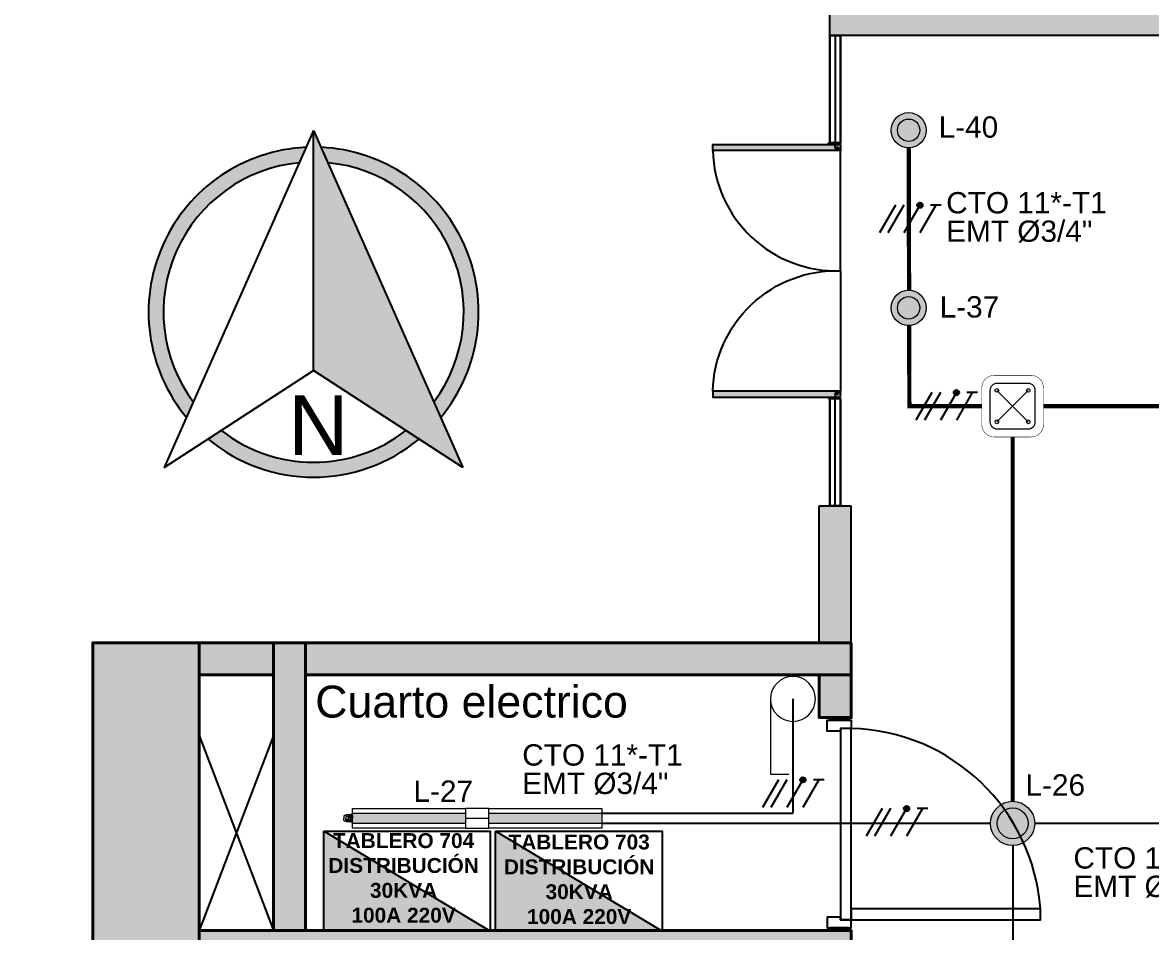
# Model space of a CAD drawing. Header units: metres. Extents: x -692 to 1029, y -233 to 3386.
# Drawn here: x 834.36 to 839.66, y 2482.26 to 2486.53 of the extents above; entities that cross this region are included whole.
import ezdxf
from ezdxf.lldxf.tags import DXFTag

# ---------------------------------------------------------------- set-up
doc = ezdxf.new("R2010")
doc.units = ezdxf.units.M
doc.linetypes.add('HIDDEN', pattern=[9.525, 6.35, -3.175])
doc.linetypes.add('LÍNEAS_OCULTASX2', pattern=[0.75, 0.5, -0.25])
for name, color, linetype in [('-ALAMBRADO', 7, 'Continuous'), ('A-columnas', 6, 'Continuous'), ('AMOBLAMIENTO', 252, 'Continuous'), ('BYPASS', 7, 'Continuous'), ('CAJA DE PASO', 86, 'Continuous'), ('F-2', 253, 'Continuous'), ('LUMINARIA LED CIRCULAR', 7, 'Continuous'), ('NORTE', 7, 'Continuous'), ('TB', 7, 'Continuous')]:
    doc.layers.add(name, color=color, linetype=linetype)
for name, color, linetype, lineweight in [('-CN-GYD-LUMINARIA LED HERMETICA', 1, 'Continuous', 5), ('-CN-GYD-TUBERÍA ILUMINACION', 5, 'Continuous', 18), ('-CN-GYD-TUBERÍA TOMACORRIENTE PVC', 86, 'Continuous', 18), ('-CN-INTERRUPTORES DE PARED', 3, 'Continuous', 20), ('_TEXTO', 7, 'Continuous', 9), ('Estructura', 250, 'Continuous', 40), ('TEXTOS', 250, 'Continuous', 20), ('Textos 1', 7, 'Continuous', 25), ('Vidrio', 253, 'Continuous', 30)]:
    doc.layers.add(name, color=color, linetype=linetype, lineweight=lineweight)
for name, color, linetype, true_color in [('A-HATCH CONCRETO', 7, 'Continuous', 0xa8a8a8), ('HACHTCOLUMNA', 7, 'Continuous', 0x5c5c5c), ('JCA_HATCH 254', 7, 'Continuous', 0xc4c4c4)]:
    doc.layers.add(name, color=color, linetype=linetype, true_color=true_color)
doc.layers.add('DIM-25', color=253, linetype='Continuous', plot=False)
doc.layers.add('Muro', color=7, linetype='Continuous', lineweight=40, true_color=0x2e2e2e)
doc.styles.get("Standard").update_dxf_attribs({"font": 'arial.ttf'})
tags = doc.linetypes.add('EMT_LINE', pattern='A,0.5,-0.2,["EMT",Standard,S=0.1,R=0,X=-0.1,Y=-0.05],-0.25', length=0.95).pattern_tags.tags
tags[6] = DXFTag(74, 10)
pattern_1 = [(180, (4.985, -38.812), (-6.00631, -10.40324), [1.50158, -10.51105]), (270, (4.2344, -38.812), (6.00631, -10.40324), [0.75079, -20.05569]), (270, (4.047, -38.812), (6.00631, -10.40324), [0.60063, -20.20584]), (270, (4.422, -38.812), (6.00631, -10.40324), [0.60063, -20.20584]), (240, (3.859, -38.812), (6.00631, -10.40324), [0.4805, -11.53212]), (300, (4.61, -38.812), (12.01262, -4e-09), [0.4805, -11.53212])]
pattern_2 = [(0, (0, 0), (0, 6.985), [5.08, -1.905]), (90, (0, 0), (-6.985, 4e-16), [5.08, -1.905])]

# ---------------------------------------------------------------- blocks, each defined once
blk = doc.blocks.new('A$Cf847e5f9')
at = {"true_color": 0x636466}
h = blk.add_hatch(color=251, dxfattribs=at)
h.dxf.hatch_style = 1
h.paths.add_polyline_path([(7.581, 20.186), (7.581, 4.099), (17.592, -2.409)])
h = blk.add_hatch(color=256)
h.dxf.hatch_style = 1
h.paths.add_polyline_path([(6.623, 18.024), (7.081, 19.059, 0.618991), (-0.943, 0.949), (-0.485, 1.984, -0.58483)])
h.paths.add_polyline_path([(8.08, 19.059), (8.538, 18.024, -0.58483), (15.646, 1.984), (16.104, 0.949, 0.618991)])
h = blk.add_hatch(color=256)
h.dxf.hatch_style = 1
h.paths.add_polyline_path([(14.657, -0.501), (13.775, 0.072, -0.344197), (1.386, 0.072), (0.504, -0.501, 0.361596)])
for points in [[(-2.431, -2.409), (7.581, 4.099)], [(17.592, -2.409), (7.581, 4.099)]]:
    blk.add_lwpolyline(points)
at = {"layer": 'NORTE'}
for q in [(-2.431, -2.409), (17.592, -2.409)]:
    blk.add_line((7.581, 20.186), q, dxfattribs=at)
blk.add_lwpolyline([(7.581, 4.099), (7.581, 20.186)], dxfattribs=at)
for radius, start, end in [(11.065, 92.58787, 219.61645), (11.065, 320.38355, 87.41213), (10.065, 95.46145, 216.74287), (10.065, 323.25713, 84.53855), (10.065, 232.0134, 307.9866), (11.065, 230.24045, 309.75955)]:
    blk.add_arc((7.581, 8.005), radius, start, end, dxfattribs=at)
at = {"layer": 'NORTE', "insert": (5.883, 2.428), "char_height": 4, "attachment_point": 1}
blk.add_mtext_dynamic_manual_height_columns('N', width=1.32314, gutter_width=12.5, heights=[0], dxfattribs=at)
blk = doc.blocks.new('OJO DE BUEY 12W')
at = {"layer": 'JCA_HATCH 254', "transparency": 33554687}
h = blk.add_hatch(color=256, dxfattribs=at)
h.dxf.hatch_style = 1
h.paths.add_polyline_path([(-103.7, 0, 1), (103.7, 0, 1)])
h.paths.add_polyline_path([(72.7, 0, -1), (-72.7, 0, -1)], flags=16)
at = {"layer": 'LUMINARIA LED CIRCULAR', "linetype": 'EMT_LINE', "lineweight": 5, "ltscale": 10}
h = blk.add_hatch(color=256, dxfattribs=at)
h.dxf.hatch_style = 1
h.set_gradient(color1=(147, 149, 152), color2=(248, 246, 176), name='SPHERICAL')
edge = h.paths.add_edge_path()
edge.add_arc((0, 0), 72.7, 0, 360)
at = {"layer": 'LUMINARIA LED CIRCULAR', "linetype": 'Continuous', "lineweight": 5, "ltscale": 10}
for radius in [103.7, 72.7]:
    blk.add_circle((0, 0), radius, dxfattribs=at)
blk = doc.blocks.new('LUMINARIA HERMETICA 40W')
h = blk.add_hatch()
h.set_pattern_fill('SWAMP', color=252, scale=0.472938, angle=180)
h.set_pattern_definition(pattern_1)
h.paths.add_polyline_path([(-24, 54.9), (23.4, 54.9), (23.4, 584.8), (-24, 584.8)])
h = blk.add_hatch()
h.set_pattern_fill('SWAMP', color=252, scale=0.472938, angle=180)
h.set_pattern_definition(pattern_1)
h.paths.add_polyline_path([(-24, -584.8), (23.4, -584.8), (23.4, -54.9), (-24, -54.9)])
at = {"layer": '-CN-INTERRUPTORES DE PARED', "color": 1, "extrusion": (0, 0, -1)}
for p, q in [((-46.3, 584.8), (46.3, 584.8)), ((-46.3, 54.9), (-46.3, 584.8)), ((46.3, 584.8), (46.3, 559.3)), ((46.3, 559.3), (46.3, 54.9)), ((-46.3, -559.2), (-46.3, -54.9)), ((46.3, -54.9), (46.3, -584.8)), ((-46.3, -584.8), (-46.3, -559.2)), ((46.3, -584.8), (-46.3, -584.8))]:
    blk.add_line(p, q, dxfattribs=at)
at = {"layer": '-CN-INTERRUPTORES DE PARED', "color": 1}
for p, q in [((46.3, 54.9), (-46.3, 54.9)), ((0, 54.9), (0, -54.9)), ((46.3, -54.9), (46.3, 54.9)), ((-46.3, -54.9), (46.3, -54.9)), ((-17.3, -588.3), (-17.4, -588.6)), ((-17.4, -588.6), (-17.4, -595)), ((-17.4, -595), (-12.2, -595)), ((-16.1, -587.4), (-17.3, -588.3)), ((-14.7, -586.9), (-16.1, -587.4)), ((-15.9, -605.2), (-15.9, -615.4)), ((-12.5, -605.2), (-15.9, -605.2)), ((-15.9, -615.4), (-14, -617)), ((-12.2, -596.1), (-15.8, -596.1)), ((-15.8, -596.1), (-15.8, -604.1)), ((-15.8, -604.1), (-12.5, -604.1)), ((-13, -586.9), (-14.7, -586.9)), ((-14, -617), (-14, -621.4)), ((-14, -621.4), (-14, -623.4)), ((-14, -623.4), (-10.8, -625.7)), ((-11.7, -587.6), (-13, -586.9)), ((-12.8, -587.1), (-12.8, -584.8)), ((-12.8, -584.8), (0, -584.8)), ((0, -587.1), (-12.8, -587.1)), ((-12.5, -604.1), (-12.5, -605.2)), ((-12.2, -595), (-12.2, -596.1)), ((-10.6, -588.6), (-11.7, -587.6)), ((-10.8, -625.7), (0, -625.7)), ((-7.7, -588.3), (-10.6, -588.6)), ((-7, -588), (-7.7, -588.3)), ((-3, -587.5), (-7, -588)), ((0, -587.1), (-3, -587.5)), ((12.8, -584.8), (0, -584.8)), ((0, -587.1), (3, -587.5)), ((0, -587.1), (12.8, -587.1)), ((10.8, -625.7), (0, -625.7)), ((3, -587.5), (7, -588)), ((7, -588), (7.7, -588.3)), ((7.7, -588.3), (10.6, -588.6)), ((10.6, -588.6), (11.7, -587.6)), ((14, -623.4), (10.8, -625.7)), ((11.7, -587.6), (13, -586.9)), ((17.4, -595), (12.2, -595)), ((12.2, -595), (12.2, -596.1)), ((12.2, -596.1), (15.8, -596.1)), ((15.8, -604.1), (12.5, -604.1)), ((12.5, -604.1), (12.5, -605.2)), ((12.5, -605.2), (15.9, -605.2)), ((12.8, -587.1), (12.8, -584.8)), ((13, -586.9), (14.7, -586.9)), ((15.9, -615.4), (14, -617)), ((14, -617), (14, -621.4)), ((14, -621.4), (14, -623.4)), ((14.7, -586.9), (16.1, -587.4)), ((15.8, -596.1), (15.8, -604.1)), ((15.9, -605.2), (15.9, -615.4)), ((16.1, -587.4), (17.3, -588.3)), ((17.3, -588.3), (17.4, -588.6)), ((17.4, -588.6), (17.4, -595))]:
    blk.add_line(p, q, dxfattribs=at)
for points in [[(-46.3, 54.9), (-46.3, -54.9)], [(-17.4, -593.9), (-10.6, -593.9), (-7.7, -593.9), (0, -593.9)], [(-14, -617), (0, -617)], [(-12.5, -604.1), (0, -604.1)], [(-12.5, -605.2), (0, -605.2)], [(-12.2, -595), (0, -595)], [(-12.2, -596.1), (0, -596.1)], [(-9.1, -615.4), (-10.8, -617)], [(-10.6, -588.6), (-10.6, -595)], [(-7.2, -605.2), (-7.2, -615.4), (-9.1, -615.4), (-9.1, -605.2)], [(-8.4, -604.1), (-8.4, -596.1)], [(-7.7, -588.3), (-7.7, -595)], [(-7.2, -615.4), (-3.7, -617)], [(17.4, -593.9), (10.6, -593.9), (7.7, -593.9), (0, -593.9)], [(12.2, -595), (0, -595)], [(12.2, -596.1), (0, -596.1)], [(12.5, -604.1), (0, -604.1)], [(12.5, -605.2), (0, -605.2)], [(14, -617), (0, -617)], [(7.2, -615.4), (3.7, -617)], [(7.2, -605.2), (7.2, -615.4), (9.1, -615.4), (9.1, -605.2)], [(7.7, -588.3), (7.7, -595)], [(8.4, -604.1), (8.4, -596.1)], [(9.1, -615.4), (10.8, -617)], [(10.6, -588.6), (10.6, -595)]]:
    blk.add_lwpolyline(points, dxfattribs=at)
at = {"color": 1}
for points in [[(23.4, 54.9), (-24, 54.9), (-24, 584.8), (23.4, 584.8)], [(23.4, -584.8), (-24, -584.8), (-24, -54.9), (23.4, -54.9)]]:
    blk.add_lwpolyline(points, close=True, dxfattribs=at)
blk = doc.blocks.new('3x')
at = {"layer": '-ALAMBRADO'}
h = blk.add_hatch(color=256, dxfattribs=at)
edge = h.paths.add_edge_path()
edge.add_arc((0.078, 0.13), 0.025, 0, 360)
for p, q in [((-0.152, 0.13), (-0.302, -0.13)), ((-0.072, 0.13), (-0.222, -0.13)), ((0.078, 0.13), (-0.072, -0.13)), ((0.228, 0.13), (0.078, -0.13))]:
    blk.add_line(p, q, dxfattribs=at)
blk.add_lwpolyline([(0.278, 0.13), (0.178, 0.13)], dxfattribs=at)
blk.add_circle((0.078, 0.13), 0.025, dxfattribs=at)
blk = doc.blocks.new('*U29')
at = {"layer": '-ALAMBRADO'}
blk.add_blockref('3x', (0, 0), dxfattribs=at)
blk = doc.blocks.new('TB')
at = {"layer": 'TB'}
h = blk.add_hatch(color=256, dxfattribs=at)
h.dxf.hatch_style = 1
h.paths.add_polyline_path([(0.1564, 0), (-0.1564, 0.1562), (-0.1564, 0)])
blk.add_lwpolyline([(-0.1564, 0.1562), (0.1564, 0.1562), (0.1564, 0), (-0.1564, 0)], close=True, dxfattribs=at)
blk.add_lwpolyline([(0.1564, 0), (-0.1564, 0.1562)], dxfattribs=at)
blk = doc.blocks.new('Est etapa 3 torre')
at = {"layer": 'HACHTCOLUMNA'}
h = blk.add_hatch(color=256, dxfattribs=at)
h.paths.add_polyline_path([(1123.5504, -5959.124), (1123.0504, -5959.124), (1123.0504, -5957.624), (1123.5504, -5957.624)])
h.paths.add_polyline_path([(1116.0504, -5959.124), (1115.5504, -5959.124), (1115.5504, -5957.624), (1116.0504, -5957.624)])
h.paths.add_polyline_path([(1139.548, -5959.124), (1139.048, -5959.124), (1139.048, -5957.624), (1139.548, -5957.624)])
h.paths.add_polyline_path([(1132.0504, -5959.124), (1131.5504, -5959.124), (1131.5504, -5957.624), (1132.0504, -5957.624)])
h.paths.add_polyline_path([(1140.048, -5967.6488), (1140.048, -5968.1488), (1138.548, -5968.1488), (1138.548, -5967.6488)])
h.paths.add_polyline_path([(1124.0504, -5967.6488), (1124.0504, -5968.1488), (1122.5504, -5968.1488), (1122.5504, -5967.6488)])
h.paths.add_polyline_path([(1131.0504, -5967.6488), (1131.0504, -5968.1488), (1132.5504, -5968.1488), (1132.5504, -5967.6488)])
h.paths.add_polyline_path([(1115.0504, -5967.6488), (1115.0504, -5968.1488), (1116.5504, -5968.1488), (1116.5504, -5967.6488)])
h.paths.add_polyline_path([(1140.048, -5975.6488), (1140.048, -5976.1488), (1138.548, -5976.1488), (1138.548, -5975.6488)])
h.paths.add_polyline_path([(1124.0504, -5975.6488), (1124.0504, -5976.1488), (1122.5504, -5976.1488), (1122.5504, -5975.6488)])
h.paths.add_polyline_path([(1131.0504, -5975.6488), (1131.0504, -5976.1488), (1132.5504, -5976.1488), (1132.5504, -5975.6488)])
h.paths.add_polyline_path([(1115.0504, -5975.6488), (1115.0504, -5976.1488), (1116.5504, -5976.1488), (1116.5504, -5975.6488)])
h.paths.add_polyline_path([(1140.048, -5985.7488), (1140.048, -5986.2488), (1138.548, -5986.2488), (1138.548, -5985.7488)])
h.paths.add_polyline_path([(1124.0504, -5985.7488), (1124.0504, -5986.2488), (1122.5504, -5986.2488), (1122.5504, -5985.7488)])
h.paths.add_polyline_path([(1131.0504, -5985.7488), (1131.0504, -5986.2488), (1132.5504, -5986.2488), (1132.5504, -5985.7488)])
h.paths.add_polyline_path([(1115.0504, -5985.7488), (1115.0504, -5986.2488), (1116.5504, -5986.2488), (1116.5504, -5985.7488)])
h.paths.add_polyline_path([(1140.048, -5993.7488), (1140.048, -5994.2488), (1138.548, -5994.2488), (1138.548, -5993.7488)])
h.paths.add_polyline_path([(1124.0504, -5993.7488), (1124.0504, -5994.2488), (1122.5504, -5994.2488), (1122.5504, -5993.7488)])
h.paths.add_polyline_path([(1131.0504, -5993.7488), (1131.0504, -5994.2488), (1132.5504, -5994.2488), (1132.5504, -5993.7488)])
h.paths.add_polyline_path([(1115.0504, -5993.7488), (1115.0504, -5994.2488), (1116.5504, -5994.2488), (1116.5504, -5993.7488)])
h.paths.add_polyline_path([(1132.0504, -6003.4264), (1131.5504, -6003.4264), (1131.5504, -6004.9218), (1132.0504, -6004.9218)])
h.paths.add_polyline_path([(1138.1528, -6003.4238), (1139.6528, -6003.4238), (1139.6528, -6003.9238), (1138.1528, -6003.9238)])
h.paths.add_polyline_path([(1116.0504, -6004.9241), (1116.0504, -6003.4241), (1115.5504, -6003.4241), (1115.5504, -6004.9241)])
h.paths.add_polyline_path([(1123.5504, -6004.9241), (1123.5504, -6003.4241), (1123.0504, -6003.4241), (1123.0504, -6004.9241)])
h.paths.add_polyline_path([(1139.048, -6011.9488), (1139.048, -6009.5488), (1139.548, -6009.5488), (1139.548, -6011.9488)])
h.paths.add_polyline_path([(1131.5504, -6009.5488), (1131.5504, -6011.9488), (1132.0504, -6011.9488), (1132.0504, -6009.5488)])
h.paths.add_polyline_path([(1123.0504, -6009.5488), (1123.0504, -6011.9488), (1123.5504, -6011.9488), (1123.5504, -6009.5488)])
h.paths.add_polyline_path([(1116.0504, -6009.5488), (1116.0504, -6011.9488), (1115.5504, -6011.9488), (1115.5504, -6009.5488)])
at = {"layer": 'Estructura'}
blk.add_lwpolyline([(1123.5504, -6004.9241), (1123.5504, -6003.4241), (1123.0504, -6003.4241), (1123.0504, -6004.9241)], close=True, dxfattribs=at)
blk = doc.blocks.new('Puerta de 65')
at = {"layer": 'JCA_HATCH 254', "true_color": 0xffffff}
blk.add_hatch(color=7, dxfattribs=at).paths.add_polyline_path([(3153.3705, 1771.3637), (3153.3705, 1771.359), (3153.3142, 1771.359), (3153.3142, 1771.3637)])
h = blk.add_hatch(color=7, dxfattribs=at)
edge = h.paths.add_edge_path()
edge.add_line((3153.3447, 1771.3567), (3153.3447, 1771.3403))
edge.add_arc((3153.3494, 1771.3403), 0.00469, 179.9997, 269.9997)
edge.add_line((3153.3494, 1771.3356), (3153.3634, 1771.3356))
edge.add_arc((3153.3634, 1771.3403), 0.00469, 269.9997, 359.9997)
edge.add_line((3153.3681, 1771.3403), (3153.3681, 1771.3286))
edge.add_line((3153.3681, 1771.3286), (3152.7705, 1771.3286))
edge.add_line((3152.7705, 1771.3286), (3152.7705, 1771.3567))
edge.add_line((3152.7705, 1771.3567), (3153.3447, 1771.3567))
edge = h.paths.add_edge_path()
edge.add_line((3153.3681, 1771.3567), (3153.3681, 1771.3403))
edge.add_arc((3153.3634, 1771.3403), 0.00469, 269.9997, 359.9997, ccw=False)
edge.add_line((3153.3634, 1771.3356), (3153.3494, 1771.3356))
edge.add_arc((3153.3494, 1771.3403), 0.00469, 179.9997, 269.9997, ccw=False)
edge.add_line((3153.3447, 1771.3403), (3153.3447, 1771.3567))
edge.add_line((3153.3447, 1771.3567), (3153.3681, 1771.3567))
edge = h.paths.add_edge_path(flags=16)
edge.add_arc((3153.3564, 1771.3426), 0.00234, 0, 360)
h.paths.add_polyline_path([(3153.3705, 1771.3567), (3153.3705, 1771.3286), (3153.3681, 1771.3286), (3153.3681, 1771.3567)])
at = {"layer": 'AMOBLAMIENTO'}
for p, q in [((3153.3142, 1771.359), (3153.3142, 1771.3637)), ((3153.3142, 1771.3637), (3153.3705, 1771.3637)), ((3153.3705, 1771.359), (3153.3142, 1771.359)), ((3153.3447, 1771.3403), (3153.3447, 1771.359)), ((3153.347, 1771.359), (3153.3705, 1771.359)), ((3153.3634, 1771.3356), (3153.3494, 1771.3356))]:
    blk.add_line(p, q, dxfattribs=at)
at = {"layer": 'AMOBLAMIENTO', "linetype": 'HIDDEN', "ltscale": 0.1}
blk.add_line((3153.3705, 1770.7637), (3153.3705, 1771.3286), dxfattribs=at)
at = {"layer": 'AMOBLAMIENTO'}
blk.add_lwpolyline([(3153.3705, 1771.3567), (3153.3705, 1771.3286), (3152.7705, 1771.3286), (3152.7705, 1771.3567)], close=True, dxfattribs=at)
blk.add_circle((3153.3564, 1771.3426), 0.00234, dxfattribs=at)
at = {"layer": 'AMOBLAMIENTO', "ltscale": 0.1}
blk.add_arc((3153.3512, 1771.3444), 0.581, 181.5576, 271.8983, dxfattribs=at)
at = {"layer": 'AMOBLAMIENTO'}
for centre, start, end in [((3153.3494, 1771.3403), 179.9997, 269.9997), ((3153.3658, 1771.3403), 269.9997, 359.9997)]:
    blk.add_arc(centre, 0.00469, start, end, dxfattribs=at)
blk = doc.blocks.new('A$Ca93938d3')
at = {"layer": 'A-HATCH CONCRETO', "ltscale": 0.03}
h = blk.add_hatch(color=256, dxfattribs=at)
h.dxf.hatch_style = 1
h.paths.add_polyline_path([(11.7936, 8.6748), (11.7936, 8.5248), (12.1418, 8.5248), (12.1418, 8.6748)])
h.paths.add_polyline_path([(12.1418, 8.6748), (12.2918, 8.6748), (12.2918, 7.3238), (12.1418, 7.3238)])
h.paths.add_polyline_path([(14.8533, 7.1738), (14.8533, 7.3238), (11.7936, 7.3242), (11.7936, 7.1741)])
h.paths.add_polyline_path([(11.4436, 2.5501), (11.4436, 7.1748), (11.2936, 7.1748), (11.2936, 2.9155), (11.2936, 2.5501)])
h.paths.add_polyline_path([(14.8532, 3.9994), (14.7032, 3.9994), (14.7032, 7.1738), (14.8532, 7.1738)])
h.paths.add_polyline_path([(13.453, 4.1494), (13.4532, 2.4598), (13.8032, 2.4599), (13.8032, 2.6102), (13.6041, 2.6099), (13.603, 4.1494)])
h.paths.add_polyline_path([(14.8532, 2.6101), (14.7032, 2.6101), (14.7032, 1.9603), (14.8532, 1.9603)])
h.paths.add_polyline_path([(14.7032, 2.4598), (14.7032, 2.46), (14.7032, 2.6101), (14.7032, 2.6098)], flags=16)
h.paths.add_polyline_path([(11.2936, 0.1154), (14.8533, 0.1154), (14.8533, 0.2654), (11.7936, 0.2654), (11.7936, 0.15), (11.2936, 0.15)])
h.paths.add_polyline_path([(14.7032, 0.7603), (14.7032, 0.2654), (14.8533, 0.2654), (14.8533, 0.7603)])
h.paths.add_polyline_path([(18.169, 2.6101), (18.169, 2.4601), (17.6025, 2.4601), (17.6025, 0.0954), (17.4525, 0.0954), (17.4525, 2.6101)])
h.paths.add_polyline_path([(20.7214, 2.6101), (20.7214, 2.4601), (20.2936, 2.4601), (20.2936, 2.55), (19.7936, 2.55), (19.7936, 2.4601), (19.369, 2.4601), (19.369, 2.6101)])
h.paths.add_polyline_path([(17.6025, 0.0954), (24.6451, 0.0954), (24.6451, 0.2481), (17.6025, 0.2481)])
h.paths.add_polyline_path([(22.9205, 2.61), (22.9205, 2.46), (21.9214, 2.46), (21.9214, 2.61)])
h.paths.add_polyline_path([(22.3459, 0.2481), (22.496, 0.2481), (22.496, 2.46), (22.346, 2.46), (22.346, 2.462), (22.3459, 0.2481), (22.3459, 0.2481)])
h.paths.add_polyline_path([(24.1205, 2.61), (24.1205, 2.46), (24.6451, 2.46), (24.6451, 0.0954), (24.7952, 0.0954), (24.7952, 2.61)])
h.paths.add_polyline_path([(27.7912, 0.25), (31.5924, 0.25), (31.5924, 0.1), (27.7912, 0.0999)])
h.paths.add_polyline_path([(27.2411, 0.1), (27.2411, 2.55), (27.2912, 2.55), (27.2912, 0.15), (27.7912, 0.15), (27.7912, 0.1)])
h.paths.add_polyline_path([(31.0265, 1.7536), (31.0265, 0.25), (30.8764, 0.25), (30.8764, 1.7536)])
h.paths.add_polyline_path([(31.0265, 1.7536), (31.4423, 1.7537), (31.4423, 1.6036), (31.0265, 1.6036)])
h.paths.add_polyline_path([(31.5924, 1.7537), (31.5924, 0.25), (31.4424, 0.25), (31.4423, 1.7537)])
h.paths.add_polyline_path([(28.2906, 4.069), (31.4423, 4.0695), (31.4423, 3.9195), (28.2906, 3.919)])
h.paths.add_polyline_path([(28.8996, 5.0092), (28.8996, 4.0695), (29.0497, 4.0695), (29.0497, 5.0092)])
h.paths.add_polyline_path([(27.2397, 6.1716), (27.2411, 2.55), (27.3912, 2.55), (27.3898, 6.1716)])
h.paths.add_polyline_path([(27.3906, 4.0694), (27.3906, 4.0694), (27.3906, 3.9194), (27.3906, 3.9193)], flags=17)
h.paths.add_polyline_path([(28.8996, 6.1616), (31.4423, 6.1616), (31.4423, 6.0116), (28.8996, 6.0115)])
h.paths.add_polyline_path([(31.5924, 6.1616), (31.5924, 4.9583), (31.4424, 4.9583), (31.4423, 6.1616)])
h.paths.add_polyline_path([(28.8996, 9.9285), (28.8996, 8.3691), (29.0497, 8.3691), (29.0496, 9.9285)])
h.paths.add_polyline_path([(30.9949, 9.9263), (28.8996, 9.9301), (28.8996, 10.0802), (30.9957, 10.0761)])
h.paths.add_polyline_path([(31.2123, 11.5245), (22.7445, 11.5245), (22.7445, 11.3745), (31.2123, 11.3745)])
h.paths.add_polyline_path([(22.7445, 8.6738), (22.7449, 11.3745), (22.8949, 11.3745), (22.8945, 8.6738)])
at = {"layer": 'JCA_HATCH 254', "linetype": 'Continuous', "ltscale": 0.3, "true_color": 0x939598, "transparency": 33554687}
h = blk.add_hatch(color=252, dxfattribs=at)
h.dxf.hatch_style = 1
h.paths.add_polyline_path([(17.5521, 11.5245), (14.7531, 11.5245), (14.7532, 11.6745), (17.5522, 11.6745)])
h = blk.add_hatch(color=252, dxfattribs=at)
h.dxf.hatch_style = 1
h.paths.add_polyline_path([(17.6025, 9.317), (17.5533, 9.317), (17.5533, 9.317), (17.5033, 9.317), (17.4525, 9.317), (17.4525, 8.6738), (17.6025, 8.6738)])
h.paths.add_polyline_path([(14.8533, 9.317), (14.7033, 9.317), (14.7033, 8.6737), (14.8533, 8.6737)])
h = blk.add_hatch(color=252, dxfattribs=at)
h.dxf.hatch_style = 1
h.paths.add_polyline_path([(14.8533, 8.6737), (12.2918, 8.6737), (12.2918, 8.5237), (14.8533, 8.5237)])
h = blk.add_hatch(color=252, dxfattribs=at)
h.dxf.hatch_style = 1
h.paths.add_polyline_path([(14.7033, 8.5237), (14.7033, 8.3235), (14.8533, 8.3235), (14.8533, 8.5237)])
blk.add_lwpolyline([(17.5521, 11.5245), (14.7531, 11.5245), (14.7532, 11.6745), (17.5522, 11.6745)], close=True)
for points in [[(14.7033, 8.6738), (14.7033, 9.317)], [(14.7033, 9.317), (14.8533, 9.317)], [(14.8533, 8.6738), (14.8533, 9.317)]]:
    blk.add_lwpolyline(points)
at = {"layer": 'A-columnas', "color": 40, "true_color": 0xf8d731}
for p, q in [((14.7783, 11.5245), (14.7783, 11.0245)), ((14.7783, 9.317), (14.7783, 9.817))]:
    blk.add_line(p, q, dxfattribs=at)
at = {"layer": 'DIM-25'}
blk.add_lwpolyline([(14.8535, 7.4253), (14.8535, 7.3746), (15.741, 7.3746), (15.741, 7.4253)], close=True, dxfattribs=at)
blk.add_arc((14.829, 7.3591), 0.9144, 4.1508, 88.4646, dxfattribs=at)
at = {"layer": 'F-2'}
for points in [[(14.7537, 8.3238), (14.7537, 8.3112), (14.8408, 8.3112), (14.8408, 8.3238)], [(14.8408, 8.3238), (14.8408, 8.3112), (14.7537, 8.3112), (14.7537, 8.3238)], [(14.8028, 8.2605), (14.741, 8.2605), (14.741, 8.3112), (14.8535, 8.3112), (14.8535, 8.2731), (14.8028, 8.2731), (14.8028, 8.2605)], [(14.8028, 7.3872), (14.741, 7.3872), (14.741, 7.3365), (14.8535, 7.3365), (14.8535, 7.3746), (14.8028, 7.3746), (14.8028, 7.3872)], [(14.7537, 7.3238), (14.7537, 7.3365), (14.8408, 7.3365), (14.8408, 7.3238)], [(14.8408, 7.3238), (14.8408, 7.3365), (14.7537, 7.3365), (14.7537, 7.3238)]]:
    blk.add_lwpolyline(points, dxfattribs=at)
blk.add_lwpolyline([(14.8028, 7.3746), (14.8535, 7.3746), (14.8535, 8.2731), (14.8028, 8.2731)], close=True, dxfattribs=at)
at = {"layer": 'JCA_HATCH 254'}
for p, q in [((11.7936, 8.24), (12.1418, 7.3241)), ((12.1418, 8.24), (11.7936, 7.3241))]:
    blk.add_line(p, q, dxfattribs=at)
at = {"layer": 'Muro'}
for points in [[(11.7936, 8.6748), (11.7936, 8.5248), (12.1418, 8.5248), (12.1418, 8.6748)], [(12.1418, 8.6748), (12.2918, 8.6748), (12.2918, 7.3238), (12.1418, 7.3238)], [(14.8533, 7.1738), (14.8533, 7.3238), (11.7936, 7.3242), (11.7936, 7.1741)]]:
    blk.add_lwpolyline(points, close=True, dxfattribs=at)
for points in [[(14.8533, 8.6737), (12.2918, 8.6737), (12.2918, 8.5237), (14.8533, 8.5237), (14.8533, 8.6737)], [(14.7033, 8.5237), (14.7033, 8.3235), (14.8533, 8.3235), (14.8533, 8.5237), (14.7033, 8.5237)]]:
    blk.add_lwpolyline(points, dxfattribs=at)
at = {"layer": 'Vidrio'}
for points in [[(14.8033, 11.5245), (14.7533, 11.5245), (14.7533, 11.0208), (14.8033, 11.0208)], [(14.8033, 9.317), (14.7533, 9.317), (14.7533, 9.8208), (14.8033, 9.8208)]]:
    blk.add_lwpolyline(points, close=True, dxfattribs=at)
at = {"layer": 'A-columnas', "color": 40, "true_color": 0xf8d731}
blk.add_blockref('Puerta de 65', (-3138.5671, -1760.343), dxfattribs=at)
at = {"layer": 'A-columnas', "color": 40, "true_color": 0xf8d731, "xscale": -1, "rotation": 180}
blk.add_blockref('Puerta de 65', (-3138.5671, 1781.1845), dxfattribs=at)
at = {"layer": 'Muro'}
blk.add_blockref('Est etapa 3 torre', (-1111.7568, 6012.0988), dxfattribs=at)
at = {"layer": 'Textos 1', "color": 8, "linetype": 'Continuous', "ltscale": 0.3, "insert": (12.3376, 8.4736), "char_height": 0.15, "width": 1.461186, "attachment_point": 1}
blk.add_mtext('Cuarto electrico', dxfattribs=at)
blk = doc.blocks.new('Caja de paso')
at = {"layer": '-CN-GYD-TUBERÍA TOMACORRIENTE PVC', "const_width": 0.00173}
blk.add_lwpolyline([(-0.1111, 0.0667), (-0.1111, -0.0667, 0.414214), (-0.0667, -0.1111), (0.0667, -0.1111, 0.414214), (0.1111, -0.0667), (0.1111, 0.0667, 0.414214), (0.0667, 0.1111), (-0.0667, 0.1111, 0.414214)], format="xyb", close=True, dxfattribs=at)
at = {"layer": '-CN-GYD-TUBERÍA TOMACORRIENTE PVC'}
blk.add_lwpolyline([(-0.0566, -0.0819), (0.0566, -0.0819, 0.414214), (0.0819, -0.0566), (0.0819, 0.0566, 0.414214), (0.0566, 0.0819), (-0.0566, 0.0819, 0.414214), (-0.0819, 0.0566), (-0.0819, -0.0566, 0.414214)], format="xyb", close=True, dxfattribs=at)
at = {"layer": '-CN-GYD-TUBERÍA TOMACORRIENTE PVC', "linetype": 'LÍNEAS_OCULTASX2'}
for points in [[(-0.0566, 0.0566), (0.0566, -0.0566)], [(0.0566, 0.0566), (-0.0566, -0.0566)]]:
    blk.add_lwpolyline(points, dxfattribs=at)
at = {"layer": '-CN-GYD-TUBERÍA TOMACORRIENTE PVC'}
for centre in [(-0.0566, 0.0566), (0.0566, 0.0566), (-0.0566, -0.0566), (0.0566, -0.0566)]:
    blk.add_circle(centre, 0.00665, dxfattribs=at)
blk = doc.blocks.new('A$Cd32da91f')
at = {"layer": '-CN-GYD-TUBERÍA ILUMINACION', "linetype": 'EMT_LINE', "lineweight": 5, "ltscale": 10}
h = blk.add_hatch(color=256, dxfattribs=at)
h.dxf.hatch_style = 1
h.set_gradient(color1=(248, 215, 49), color2=(248, 215, 49), name='INVSPHERICAL')
h.paths.add_polyline_path([(0.0875, -0.0302), (0.0971, -0.032), (0.1061, -0.0355), (0.1144, -0.0406), (0.1216, -0.0472), (0.1274, -0.0549), (0.1318, -0.0636), (0.1344, -0.073), (0.1353, -0.0827), (0.1344, -0.0923), (0.1318, -0.1017), (0.1274, -0.1104), (0.1216, -0.1181), (0.1144, -0.1247), (0.1061, -0.1298), (0.0971, -0.1333), (0.0875, -0.1351), (0.0778, -0.1351), (0.0682, -0.1333), (0.0592, -0.1298), (0.0509, -0.1247), (0.0437, -0.1181), (0.0379, -0.1104), (0.0336, -0.1017), (0.0309, -0.0923), (0.03, -0.0827), (0.0309, -0.073), (0.0336, -0.0636), (0.0379, -0.0549), (0.0437, -0.0472), (0.0509, -0.0406), (0.0592, -0.0355), (0.0682, -0.032), (0.0778, -0.0302)])
at = {"transparency": 33554687}
h = blk.add_hatch(color=256, dxfattribs=at)
h.dxf.hatch_style = 1
edge = h.paths.add_edge_path()
edge.add_ellipse((0.0827, -0.0827), major_axis=(0.0514, 0.0514), ratio=1, start_angle=0, end_angle=360)
edge.add_ellipse((0.0827, -0.0827), major_axis=(0.0584, 0.0584), ratio=1, start_angle=0, end_angle=360)
edge.add_ellipse((0.0827, -0.0827), major_axis=(0.0514, 0.0514), ratio=1, start_angle=0, end_angle=360)
edge.add_ellipse((0.0827, -0.0827), major_axis=(0.0584, 0.0584), ratio=1, start_angle=0, end_angle=360)
edge.add_ellipse((0.0827, -0.0827), major_axis=(0.0514, 0.0514), ratio=1, start_angle=0, end_angle=360)
edge.add_ellipse((0.0827, -0.0827), major_axis=(0.0584, 0.0584), ratio=1, start_angle=0, end_angle=360)
h = blk.add_hatch(dxfattribs=at)
h.set_pattern_fill('ANGLE', color=256)
h.set_pattern_definition(pattern_2)
edge = h.paths.add_edge_path()
edge.add_ellipse((0.0827, -0.0827), major_axis=(0.0584, 0.0584), ratio=1, start_angle=0, end_angle=360)
edge = h.paths.add_edge_path(flags=16)
edge.add_ellipse((0.0827, -0.0827), major_axis=(0.0372, 0.0372), ratio=1, start_angle=0, end_angle=360)
h = blk.add_hatch(color=256, dxfattribs=at)
h.dxf.hatch_style = 1
edge = h.paths.add_edge_path()
edge.add_ellipse((0.0827, -0.0827), major_axis=(0.0584, 0.0584), ratio=1, start_angle=0, end_angle=360)
edge = h.paths.add_edge_path(flags=16)
edge.add_ellipse((0.0827, -0.0827), major_axis=(0.0372, 0.0372), ratio=1, start_angle=0, end_angle=360)
at = {"layer": '-CN-GYD-TUBERÍA ILUMINACION', "linetype": 'Continuous', "ltscale": 10}
for major_axis in [(0.0584, 0.0584), (0.0372, 0.0372)]:
    blk.add_ellipse((0.0827, -0.0827), major_axis=major_axis, ratio=1, start_param=5.497787, end_param=11.780972, dxfattribs=at)
blk = doc.blocks.new('*U95')
at = {"layer": '-ALAMBRADO'}
blk.add_blockref('3x', (0, 0), dxfattribs=at)

msp = doc.modelspace()

# ---------------------------------------------------------------- hatches: boundary and pattern name
at = {"transparency": 33554687}
h = msp.add_hatch(dxfattribs=at)
h.set_pattern_fill('ANGLE', color=256)
h.set_pattern_definition(pattern_2)
h.paths.add_polyline_path([(836.6078, 2482.7314), (836.6078, 2482.2626), (837.2912, 2482.2626)])

# ---------------------------------------------------------------- linework, layer by layer
at = {"layer": '-CN-GYD-TUBERÍA ILUMINACION', "linetype": 'EMT_LINE', "ltscale": 10, "const_width": 0.02, "elevation": 0.05}
for points in [[(838.5239, 2485.2702), (838.5221, 2485.9388)], [(838.8654, 2484.7263), (838.5253, 2484.7263), (838.5243, 2485.105)], [(839.0099, 2482.871), (839.0099, 2484.5818)]]:
    msp.add_lwpolyline(points, dxfattribs=at)
at = {"layer": '-CN-GYD-TUBERÍA ILUMINACION', "linetype": 'EMT_LINE', "ltscale": 10}
for points, const_width in [([(839.1543, 2484.7263), (840.6903, 2484.7263), (840.6903, 2485.105)], 0.02), ([(837.9789, 2483.3536), (837.9789, 2482.8156)], 0.01), ([(837.0817, 2482.8156), (837.9789, 2482.8156)], 0.01), ([(839.0116, 2482.6645), (839.0116, 2478.1409)], 0.01)]:
    msp.add_lwpolyline(points, dxfattribs=dict(at, const_width=const_width))
for points in [[(838.9057, 2482.7682, 0.01, 0.01, 0), (837.0817, 2482.7682, 0, 0, 0)], [(839.1136, 2482.7682, 0.01, 0.01, 0), (841.5988, 2482.7682, 0, 0, 0)]]:
    msp.add_lwpolyline(points, format="xyseb", dxfattribs=at)
at = {"layer": '-CN-INTERRUPTORES DE PARED', "color": 3, "extrusion": (0, 0, -1)}
for p, q in [((837.8733, 2483.3522), (837.8733, 2482.9995)), ((837.8733, 2482.9995), (837.9594, 2482.9995))]:
    msp.add_line(p, q, dxfattribs=at)
msp.add_circle((-837.9789, 2483.3522), 0.1056, dxfattribs=at)

# ---------------------------------------------------------------- block references
at = {"layer": '-CN-GYD-LUMINARIA LED HERMETICA', "linetype": 'Continuous', "xscale": 0.001, "yscale": 0.001, "zscale": 0.002575412933351854, "rotation": 270}
msp.add_blockref('LUMINARIA HERMETICA 40W', (836.4969, 2482.7917), dxfattribs=at)
msp.add_blockref('A$Ca93938d3', (823.3992, 2474.941))
at = {"layer": '_TEXTO', "linetype": 'Continuous', "ltscale": 10, "xscale": 0.5, "yscale": 0.5}
for name, p, zscale in [('*U95', (838.5359, 2485.604), 0.5), ('*U95', (838.7067, 2484.7249), 0.5), ('*U29', (837.9867, 2482.9075), 320), ('*U29', (838.4731, 2482.7725), 320)]:
    msp.add_blockref(name, p, dxfattribs=dict(at, zscale=zscale))
at = {"layer": 'BYPASS'}
for p in [(838.4392, 2486.1041), (838.4392, 2485.2703)]:
    msp.add_blockref('A$Cd32da91f', p, dxfattribs=at)
at = {"layer": 'CAJA DE PASO', "linetype": 'Continuous', "ltscale": 10, "xscale": 1.3, "yscale": 1.3, "zscale": 45.18280937220077}
msp.add_blockref('Caja de paso', (839.0099, 2484.7263, 0.05), dxfattribs=at)
at = {"layer": 'LUMINARIA LED CIRCULAR', "xscale": 0.001, "yscale": 0.001, "zscale": 0.578415361173768}
msp.add_blockref('OJO DE BUEY 12W', (839.0099, 2482.7682), dxfattribs=at)
at = {"layer": 'NORTE', "xscale": 0.07, "yscale": 0.07}
msp.add_blockref('A$Cf847e5f9', (835.1986, 2484.6071), dxfattribs=at)
at = {"layer": 'TB', "xscale": 2.5, "yscale": 3, "zscale": 1.5}
for p in [(836.1677, 2482.2626), (836.9735, 2482.2626)]:
    msp.add_blockref('TB', p, dxfattribs=at)

# ---------------------------------------------------------------- texts
at = {"layer": 'TEXTOS', "char_height": 0.1, "attachment_point": 1}
for s, insert in [('\\pxqc;L-40', (838.6654, 2486.0864)), ('\\pxqc;L-37', (838.6701, 2485.2423)), ('\\pxqc;L-26', (839.073, 2482.9983)), ('\\pxqc;L-27', (836.201, 2482.9692))]:
    msp.add_mtext_dynamic_manual_height_columns(s, width=0.27392, gutter_width=0.325, heights=[0], dxfattribs=dict(at, insert=insert))
at = {"layer": 'TEXTOS', "char_height": 0.1, "width": 0.728353, "attachment_point": 1}
for insert in [(838.6981, 2485.731), (836.7085, 2483.1393), (839.2952, 2482.656)]:
    msp.add_mtext('\\A1;\\pxsm0.8;CTO 11*-T1\\PEMT Ø3/4"       ', dxfattribs=dict(at, insert=insert))
at = {"layer": 'Textos 1', "color": 42, "true_color": 0xdd8108, "char_height": 0.07, "attachment_point": 1}
for s, insert in [('\\pxqc;{\\fArial|b1|i0|c0|p34;TABLERO 704 DISTRIBUCIÓN\\P30KVA\\P100A 220V}', (835.7312, 2482.7222)), ('\\pxqc;{\\fArial|b1|i0|c0|p34;TABLERO 703 DISTRIBUCIÓN\\P30KVA\\P100A 220V}', (836.5551, 2482.7158))]:
    msp.add_mtext_dynamic_manual_height_columns(s, width=0.840848, gutter_width=0.325, heights=[0], dxfattribs=dict(at, insert=insert))

doc.saveas('drawing.dxf')
